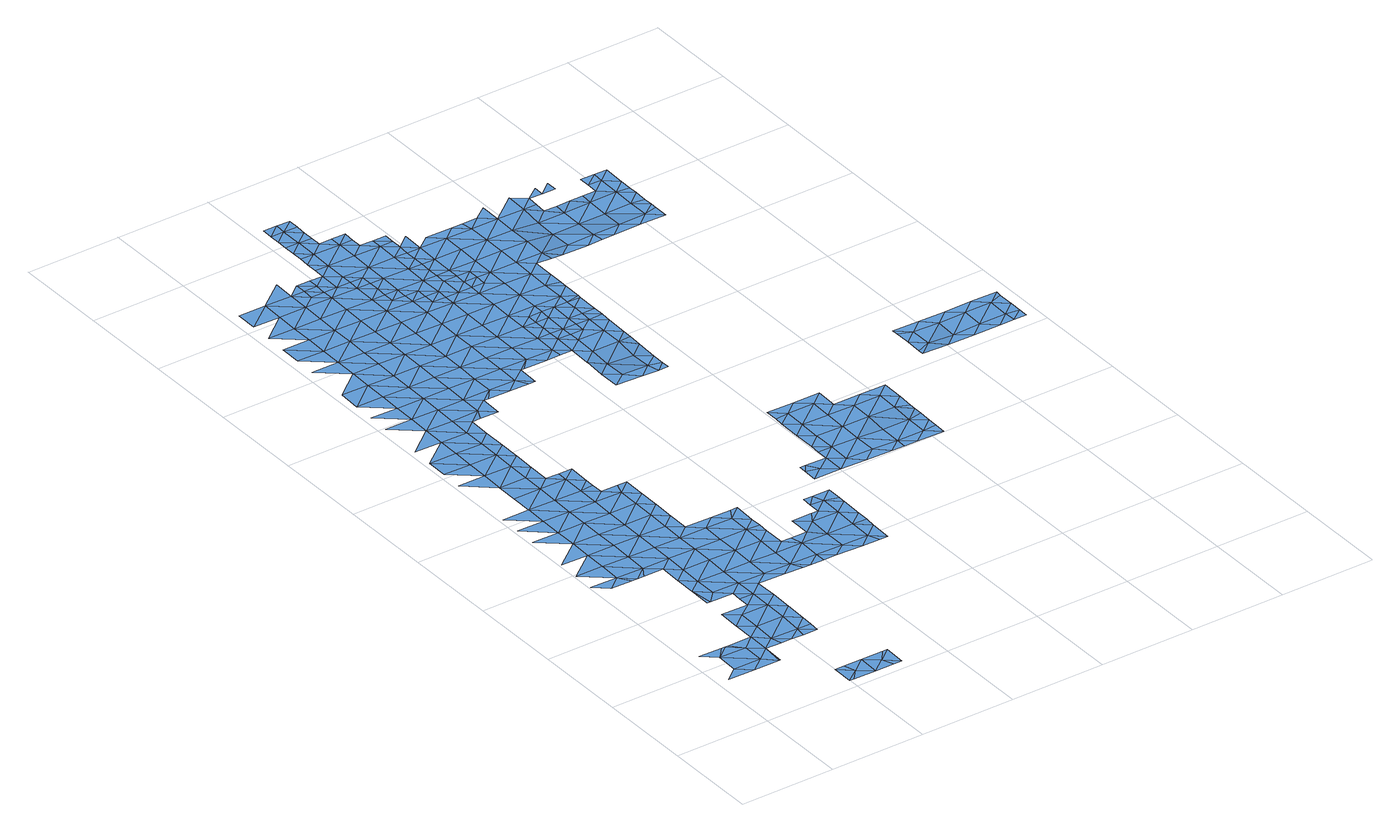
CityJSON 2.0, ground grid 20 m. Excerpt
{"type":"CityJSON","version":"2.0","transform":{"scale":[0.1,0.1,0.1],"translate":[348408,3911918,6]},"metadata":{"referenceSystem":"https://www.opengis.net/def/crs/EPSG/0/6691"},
"CityObjects":{
"waterbody1":{"type":"WaterBody","attributes":{"name":"7","class":"1140","function":"1","WaterBodyRiverFloodingRiskAttribute.description":"4","WaterBodyRiverFloodingRiskAttribute.rankOrg":"1","WaterBodyRiverFloodingRiskAttribute.adminType":"2","WaterBodyRiverFloodingRiskAttribute.scale":"L2"},"geometry":[{"type":"MultiSurface","lod":"1","boundaries":[[[0,1,2]],[[3,4,5]],[[4,2,6]],[[2,1,6]],[[5,4,7]],[[8,4,6]],[[7,4,8]],[[1,9,6]],[[8,10,7]],[[11,8,6]],[[6,9,11]],[[11,9,12]],[[10,8,13]],[[14,15,16]],[[8,11,13]],[[17,18,11]],[[15,19,16]],[[13,11,18]],[[20,16,21]],[[20,21,22]],[[23,16,19]],[[24,13,25]],[[13,18,25]],[[17,26,18]],[[23,27,16]],[[24,28,29]],[[16,27,21]],[[30,22,31]],[[24,25,28]],[[32,25,18]],[[33,27,23]],[[34,35,36]],[[37,31,38]],[[39,29,28]],[[18,26,40]],[[22,21,41]],[[42,31,22]],[[41,21,27]],[[43,27,33]],[[44,38,45]],[[26,46,40]],[[35,34,47]],[[18,40,32]],[[47,48,35]],[[28,25,49]],[[22,41,42]],[[31,50,38]],[[51,35,48]],[[46,52,40]],[[53,45,54]],[[49,25,32]],[[47,34,55]],[[56,41,27]],[[57,43,51]],[[48,57,51]],[[39,28,49]],[[58,31,42]],[[52,59,40]],[[60,32,40]],[[56,27,43]],[[38,61,45]],[[62,63,39]],[[61,54,45]],[[40,59,60]],[[64,42,41]],[[31,58,50]],[[65,47,55]],[[66,49,32]],[[62,39,49]],[[60,66,32]],[[56,43,57]],[[55,63,62]],[[67,68,69]],[[48,47,65]],[[70,64,41]],[[61,38,50]],[[70,41,56]],[[71,62,49]],[[65,55,62]],[[61,72,54]],[[54,73,74]],[[68,75,76]],[[58,42,64]],[[77,50,58]],[[49,66,71]],[[72,73,54]],[[78,76,75]],[[48,65,79]],[[57,48,80]],[[81,65,62]],[[74,73,67]],[[64,77,58]],[[48,79,80]],[[62,71,81]],[[82,83,78]],[[56,57,84]],[[73,85,67]],[[67,86,68]],[[78,75,82]],[[70,56,84]],[[61,50,87]],[[65,88,79]],[[57,80,84]],[[70,89,64]],[[83,90,91]],[[61,92,72]],[[84,89,70]],[[50,77,87]],[[68,93,75]],[[65,81,88]],[[86,93,68]],[[79,94,80]],[[95,73,72]],[[67,85,86]],[[61,87,92]],[[96,88,81]],[[90,97,98]],[[73,99,85]],[[100,79,88]],[[101,95,72]],[[80,94,84]],[[102,64,89]],[[82,75,93]],[[101,72,92]],[[77,64,103]],[[77,104,87]],[[82,105,83]],[[94,79,100]],[[99,106,85]],[[85,106,86]],[[73,95,99]],[[84,107,89]],[[64,102,103]],[[108,92,87]],[[109,102,89]],[[83,110,90]],[[111,112,97]],[[82,93,105]],[[96,113,88]],[[111,114,115]],[[106,116,86]],[[92,117,101]],[[104,108,87]],[[86,116,93]],[[107,84,94]],[[77,103,104]],[[118,109,89]],[[119,97,90]],[[109,120,102]],[[117,121,101]],[[100,88,113]],[[99,95,122]],[[83,105,110]],[[123,105,93]],[[124,115,125]],[[101,126,95]],[[92,108,117]],[[118,89,107]],[[103,102,120]],[[127,113,96]],[[123,93,116]],[[125,115,114]],[[101,121,126]],[[128,122,95]],[[90,110,129]],[[123,130,105]],[[131,103,120]],[[132,107,94]],[[128,95,126]],[[104,103,131]],[[100,113,133]],[[94,100,134]],[[119,90,129]],[[135,114,111]],[[110,105,130]],[[124,125,136]],[[132,118,107]],[[111,97,135]],[[104,137,108]],[[138,109,118]],[[139,129,110]],[[117,108,140]],[[100,133,134]],[[137,104,131]],[[113,127,141]],[[135,97,119]],[[142,125,114]],[[110,130,139]],[[132,94,134]],[[141,143,113]],[[135,142,114]],[[108,144,140]],[[145,136,146]],[[146,147,148]],[[149,138,118]],[[132,149,118]],[[108,137,144]],[[139,150,129]],[[151,148,147]],[[129,150,119]],[[125,152,136]],[[134,133,153]],[[133,113,154]],[[155,132,134]],[[156,150,139]],[[153,155,134]],[[152,125,142]],[[141,157,143]],[[154,113,143]],[[158,151,147]],[[152,159,136]],[[158,160,161]],[[153,133,154]],[[135,119,162]],[[163,142,135]],[[164,149,132]],[[146,136,159]],[[165,138,149]],[[160,166,161]],[[167,164,132]],[[157,168,143]],[[169,150,156]],[[154,170,153]],[[119,150,162]],[[132,155,167]],[[163,135,162]],[[171,165,149]],[[172,146,159]],[[163,173,142]],[[147,146,174]],[[175,176,177]],[[149,164,171]],[[178,150,169]],[[174,146,172]],[[162,150,178]],[[179,160,158]],[[177,176,166]],[[154,143,180]],[[170,154,181]],[[143,168,180]],[[152,142,182]],[[152,183,159]],[[158,147,179]],[[182,142,173]],[[154,184,181]],[[147,174,179]],[[184,154,180]],[[160,185,166]],[[186,173,163]],[[162,178,187]],[[172,159,183]],[[188,174,172]],[[187,178,189]],[[180,168,190]],[[191,185,160]],[[152,182,183]],[[163,162,186]],[[160,179,191]],[[186,162,187]],[[192,181,193]],[[181,184,193]],[[177,166,185]],[[188,172,183]],[[194,179,174]],[[186,195,173]],[[189,196,187]],[[182,173,195]],[[197,192,193]],[[182,198,183]],[[184,180,199]],[[180,190,199]],[[200,191,179]],[[174,188,201]],[[177,185,202]],[[199,203,184]],[[204,199,190]],[[184,205,193]],[[206,186,187]],[[207,197,193]],[[208,177,202]],[[183,209,188]],[[174,201,194]],[[210,185,191]],[[182,195,198]],[[205,207,193]],[[187,196,206]],[[185,211,202]],[[200,179,194]],[[186,212,195]],[[205,184,203]],[[213,201,188]],[[206,212,186]],[[214,206,196]],[[183,198,209]],[[199,204,215]],[[216,203,199]],[[217,218,202]],[[210,191,200]],[[185,210,211]],[[219,198,195]],[[220,188,209]],[[202,211,217]],[[216,199,215]],[[212,221,195]],[[205,222,207]],[[223,207,222]],[[214,224,206]],[[225,226,203]],[[227,223,228]],[[225,203,216]],[[188,220,213]],[[198,229,209]],[[230,212,206]],[[205,203,226]],[[228,223,222]],[[194,201,231]],[[224,230,206]],[[232,211,210]],[[219,195,221]],[[226,233,205]],[[231,201,213]],[[200,194,231]],[[209,234,220]],[[222,205,233]],[[229,198,219]],[[210,200,235]],[[212,236,221]],[[237,238,222]],[[237,222,233]],[[239,213,220]],[[228,222,238]],[[232,210,240]],[[236,212,230]],[[200,231,235]],[[235,241,210]],[[242,236,230]],[[243,219,221]],[[234,209,229]],[[234,239,220]],[[210,241,240]],[[236,243,221]],[[231,213,239]],[[219,244,229]],[[235,231,245]],[[243,244,219]],[[246,240,241]],[[245,247,235]],[[236,242,248]],[[247,249,235]],[[235,249,241]],[[245,231,250]],[[229,251,234]],[[231,239,250]],[[249,252,241]],[[253,251,229]],[[252,254,241]],[[236,255,243]],[[253,229,244]],[[256,239,234]],[[246,241,254]],[[255,236,248]],[[257,245,250]],[[239,258,250]],[[243,259,244]],[[255,259,243]],[[248,260,255]],[[261,262,250]],[[239,256,258]],[[263,264,265]],[[250,258,261]],[[266,253,244]],[[257,250,262]],[[234,251,256]],[[259,267,244]],[[268,264,263]],[[264,269,265]],[[265,269,270]],[[271,251,253]],[[255,260,272]],[[270,269,273]],[[274,259,255]],[[275,258,256]],[[266,244,267]],[[255,272,274]],[[251,271,256]],[[276,273,269]],[[277,267,259]],[[272,273,276]],[[256,278,275]],[[279,277,259]],[[279,259,274]],[[271,253,266]],[[264,280,269]],[[272,281,274]],[[280,264,268]],[[282,266,267]],[[272,276,281]],[[283,282,267]],[[283,267,277]],[[256,284,278]],[[285,276,269]],[[286,280,268]],[[284,256,271]],[[287,274,281]],[[288,285,269]],[[288,269,280]],[[289,271,266]],[[276,290,281]],[[291,266,282]],[[281,292,287]],[[293,278,284]],[[294,280,286]],[[291,289,266]],[[295,294,286]],[[296,297,298]],[[299,293,284]],[[280,300,288]],[[291,282,301]],[[290,276,285]],[[302,296,303]],[[284,271,289]],[[300,280,294]],[[296,298,303]],[[292,281,290]],[[304,305,306]],[[288,307,285]],[[305,302,303]],[[304,302,305]],[[301,308,291]],[[298,309,303]],[[288,300,307]],[[310,284,289]],[[311,312,313]],[[305,314,306]],[[299,284,310]],[[315,290,285]],[[311,292,290]],[[313,292,311]],[[314,316,317]],[[318,315,285]],[[317,306,314]],[[318,285,307]],[[319,289,291]],[[308,319,291]],[[309,320,303]],[[321,305,303]],[[322,312,311]],[[314,323,316]],[[324,309,325]],[[324,299,310]],[[325,299,324]],[[290,326,311]],[[320,321,303]],[[290,315,326]],[[327,322,311]],[[328,319,308]],[[324,320,309]],[[329,314,305]],[[326,327,311]],[[330,324,310]],[[321,329,305]],[[331,322,327]],[[289,319,332]],[[310,289,330]],[[328,333,319]],[[330,289,332]],[[314,329,334]],[[330,335,324]],[[324,336,320]],[[337,332,319]],[[333,328,338]],[[333,337,319]],[[335,336,324]],[[339,330,332]],[[340,339,332]],[[340,332,337]],[[341,329,321]],[[342,334,329]],[[321,320,341]],[[330,343,335]],[[343,330,339]],[[320,336,341]],[[344,342,329]],[[341,344,329]],[[343,345,335]],[[335,346,336]],[[344,347,342]],[[336,346,341]],[[348,345,343]],[[335,345,346]],[[349,347,344]],[[346,350,341]],[[341,351,344]],[[352,345,348]],[[351,349,344]],[[341,350,351]],[[353,345,352]],[[345,354,346]],[[349,351,355]],[[350,346,354]],[[345,353,354]],[[353,352,356]],[[350,354,357]],[[351,350,358]],[[358,350,357]],[[358,359,351]],[[353,360,354]],[[360,353,356]],[[361,360,356]],[[362,358,357]],[[357,354,363]],[[364,362,357]],[[354,360,363]],[[365,366,358]],[[365,358,362]],[[359,358,366]],[[360,361,367]],[[357,363,364]],[[368,363,360]],[[369,362,364]],[[360,367,368]],[[370,366,371]],[[372,373,363]],[[369,364,374]],[[373,374,364]],[[363,368,372]],[[364,363,373]],[[368,367,375]],[[376,371,377]],[[378,374,373]],[[372,368,379]],[[368,375,379]],[[380,373,372]],[[381,378,373]],[[382,379,375]],[[372,379,383]],[[373,380,381]],[[372,383,380]],[[382,384,379]],[[379,385,383]],[[384,385,379]],[[386,381,387]],[[386,388,389]],[[383,390,380]],[[381,380,387]],[[391,383,385]],[[388,386,387]],[[383,391,390]],[[390,392,380]],[[387,380,393]],[[380,392,393]],[[387,394,388]],[[393,394,387]]]}]},
"waterbody2":{"type":"WaterBody","attributes":{"name":"7","class":"1140","function":"1","WaterBodyRiverFloodingRiskAttribute.description":"4","WaterBodyRiverFloodingRiskAttribute.rankOrg":"1","WaterBodyRiverFloodingRiskAttribute.adminType":"2","WaterBodyRiverFloodingRiskAttribute.scale":"L2"},"geometry":[{"type":"MultiSurface","lod":"1","boundaries":[[[395,396,397]],[[396,395,398]],[[399,397,400]],[[397,396,401]],[[401,396,402]],[[399,400,403]],[[404,400,401]],[[397,401,400]],[[402,396,405]],[[398,405,396]],[[406,400,404]],[[406,403,400]]]}]},
"waterbody3":{"type":"WaterBody","attributes":{"name":"7","class":"1140","function":"1","WaterBodyRiverFloodingRiskAttribute.description":"4","WaterBodyRiverFloodingRiskAttribute.rankOrg":"2","WaterBodyRiverFloodingRiskAttribute.adminType":"2","WaterBodyRiverFloodingRiskAttribute.scale":"L2"},"geometry":[{"type":"MultiSurface","lod":"1","boundaries":[[[306,317,407]],[[408,407,409]],[[410,411,302]],[[412,262,411]],[[257,262,412]],[[247,245,412]],[[412,245,257]],[[247,412,249]],[[413,254,252]],[[240,246,414]],[[254,413,408]],[[415,408,416]],[[414,417,240]],[[415,418,419]],[[420,218,421]],[[309,298,422]],[[278,293,422]],[[278,297,423]],[[262,261,423]],[[424,415,419]],[[424,417,415]],[[414,415,417]],[[414,408,415]],[[414,254,408]],[[246,254,414]],[[232,240,421]],[[421,240,417]],[[421,417,420]],[[217,232,421]],[[211,232,217]],[[252,249,413]],[[412,413,249]],[[411,413,412]],[[410,413,411]],[[410,408,413]],[[408,410,407]],[[410,306,407]],[[304,306,410]],[[296,302,411]],[[411,297,296]],[[411,423,297]],[[262,423,411]],[[298,297,422]],[[297,278,422]],[[425,426,427]],[[418,427,426]],[[418,428,427]],[[418,429,428]],[[415,429,418]],[[415,416,429]],[[261,258,423]],[[258,275,423]],[[275,278,423]],[[325,293,299]],[[293,325,422]],[[325,309,422]],[[429,416,430]],[[430,416,409]],[[408,409,416]],[[431,430,409]],[[431,432,433]],[[316,432,409]],[[316,409,407]],[[317,316,407]],[[434,435,427]],[[436,427,435]],[[427,436,437]],[[436,438,437]],[[439,438,436]],[[438,439,440]],[[439,436,441]],[[442,441,436]],[[442,436,435]],[[443,429,444]],[[445,444,429]],[[432,431,409]],[[429,430,445]],[[443,428,429]],[[428,434,427]],[[446,418,426]],[[446,419,418]],[[437,425,427]],[[217,421,218]],[[304,410,302]]]}]},
"waterbody4":{"type":"WaterBody","attributes":{"name":"7","class":"1140","function":"1","WaterBodyRiverFloodingRiskAttribute.description":"4","WaterBodyRiverFloodingRiskAttribute.rankOrg":"2","WaterBodyRiverFloodingRiskAttribute.adminType":"2","WaterBodyRiverFloodingRiskAttribute.scale":"L2"},"geometry":[{"type":"MultiSurface","lod":"1","boundaries":[[[331,338,447]],[[447,338,328]],[[328,308,447]],[[447,308,312]],[[312,308,448]],[[448,308,301]],[[301,283,448]],[[449,312,448]],[[322,447,312]],[[448,277,449]],[[287,292,449]],[[287,449,274]],[[292,313,449]],[[313,312,449]],[[322,331,447]],[[279,274,449]],[[449,277,279]],[[283,277,448]],[[301,282,283]]]}]},
"waterbody5":{"type":"WaterBody","attributes":{"name":"7","class":"1140","function":"1","WaterBodyRiverFloodingRiskAttribute.description":"4","WaterBodyRiverFloodingRiskAttribute.rankOrg":"1","WaterBodyRiverFloodingRiskAttribute.adminType":"2","WaterBodyRiverFloodingRiskAttribute.scale":"L2"},"geometry":[{"type":"MultiSurface","lod":"1","boundaries":[[[450,451,452]],[[452,453,454]],[[452,454,455]],[[455,454,456]],[[454,457,456]],[[453,452,451]],[[458,456,457]],[[459,460,461]],[[462,463,464]],[[465,463,462]],[[466,467,468]],[[469,467,466]],[[466,470,469]],[[471,460,472]],[[472,473,471]],[[453,463,465]],[[474,471,473]],[[460,471,461]],[[474,475,471]],[[476,477,478]],[[479,476,480]],[[468,467,481]],[[482,483,484]],[[453,465,485]],[[486,485,465]],[[453,485,454]],[[462,486,465]],[[483,455,484]],[[467,469,487]],[[470,488,469]],[[478,480,476]],[[489,450,490]],[[461,471,475]],[[491,492,493]],[[488,494,491]],[[482,487,483]],[[489,475,474]],[[450,452,490]],[[467,482,481]],[[481,482,495]],[[495,482,479]],[[482,476,479]],[[476,482,484]],[[476,484,477]],[[455,493,452]],[[456,484,455]],[[494,492,491]],[[491,469,488]],[[491,487,469]],[[491,493,487]],[[487,493,455]],[[483,487,455]],[[482,467,487]],[[494,459,461]],[[494,461,492]],[[492,461,475]],[[492,475,493]],[[490,452,493]],[[475,490,493]],[[490,475,489]],[[477,484,496]],[[496,484,458]],[[456,458,484]],[[454,485,457]]]}]},
"waterbody6":{"type":"WaterBody","attributes":{"name":"7","class":"1140","function":"1","WaterBodyRiverFloodingRiskAttribute.description":"4","WaterBodyRiverFloodingRiskAttribute.rankOrg":"1","WaterBodyRiverFloodingRiskAttribute.adminType":"2","WaterBodyRiverFloodingRiskAttribute.scale":"L2"},"geometry":[{"type":"MultiSurface","lod":"1","boundaries":[[[497,498,499]],[[500,501,502]],[[499,503,497]],[[504,505,506]],[[506,507,501]],[[501,507,502]],[[508,502,507]],[[509,510,497]],[[506,505,507]],[[497,511,509]],[[497,503,511]],[[511,503,512]],[[512,503,508]],[[508,503,502]],[[502,503,499]],[[502,499,500]],[[513,499,514]],[[514,499,498]],[[515,504,516]],[[500,499,513]],[[504,515,505]],[[505,515,517]],[[498,497,510]],[[512,508,518]],[[519,520,518]],[[505,517,519]],[[519,507,505]],[[519,508,507]],[[518,508,519]],[[517,521,519]],[[521,520,519]]]}]}
},
"vertices":[
[22,150,4],[79,149,4],[51,173,4],[24,243,5],[52,219,5],[72,242,4],[108,172,5],[81,242,4],[109,218,4],[133,148,5],[88,242,4],[137,195,4],[136,148,5],[137,241,5],[0,544,5],[28,520,5],[57,543,5],[171,194,4],[165,217,4],[73,519,5],[1,590,5],[58,589,5],[59,635,5],[85,519,5],[138,287,5],[166,263,5],[193,194,4],[114,542,5],[167,310,5],[139,333,5],[2,636,5],[60,681,5],[223,262,6],[100,519,5],[147,379,5],[141,426,5],[140,379,5],[4,728,5],[60,727,5],[196,332,5],[222,216,4],[115,588,5],[116,634,5],[142,518,5],[4,775,5],[61,774,5],[219,193,4],[169,402,5],[169,448,5],[224,309,6],[117,727,5],[141,472,5],[250,193,4],[5,821,5],[62,820,5],[197,378,5],[171,541,5],[170,494,5],[116,680,5],[251,214,4],[251,239,5],[118,773,5],[225,355,5],[196,356,5],[172,633,5],[225,401,5],[252,285,6],[63,912,5],[64,959,5],[7,960,5],[172,587,5],[253,331,6],[119,819,5],[120,865,5],[63,866,5],[65,1005,5],[8,1006,5],[173,679,5],[9,1052,5],[226,447,5],[227,494,5],[253,378,5],[66,1051,5],[67,1097,5],[228,540,5],[120,911,5],[121,958,5],[174,726,5],[282,400,5],[228,586,5],[67,1143,5],[10,1098,5],[175,772,5],[122,1004,5],[284,493,5],[176,864,5],[310,377,5],[68,1190,5],[11,1191,5],[148,888,5],[283,446,5],[176,818,5],[229,632,5],[230,678,5],[231,725,5],[123,1050,5],[149,934,5],[284,539,5],[232,771,5],[257,609,5],[123,1096,5],[69,1236,5],[12,1237,5],[339,399,4],[70,1282,5],[13,1283,5],[150,980,5],[204,794,5],[285,585,5],[125,1189,5],[258,655,5],[204,820,5],[177,887,5],[151,1026,5],[14,1329,6],[70,1328,6],[204,841,5],[351,376,4],[205,887,5],[124,1142,5],[151,1073,5],[259,701,5],[341,538,5],[340,445,4],[341,492,5],[126,1235,5],[71,1374,6],[260,747,5],[314,608,5],[152,1119,5],[239,794,5],[367,376,4],[127,1281,5],[396,398,4],[260,793,5],[15,1422,6],[72,1421,6],[73,1467,6],[16,1468,6],[342,584,5],[181,1142,6],[17,1514,6],[127,1327,6],[369,468,5],[397,444,4],[369,514,5],[169,1119,6],[396,375,4],[74,1513,6],[128,1374,6],[74,1559,6],[18,1560,6],[182,1188,6],[183,1234,6],[370,560,5],[356,607,5],[75,1606,6],[370,536,5],[424,375,4],[209,1118,6],[391,468,5],[371,607,5],[129,1420,6],[183,1280,6],[130,1466,6],[19,1653,6],[18,1607,6],[76,1652,6],[210,1164,6],[130,1512,6],[453,397,3],[425,467,5],[184,1326,6],[185,1373,6],[453,443,3],[132,1605,6],[239,1233,6],[239,1187,6],[186,1419,6],[220,1164,6],[481,374,3],[131,1558,6],[426,513,5],[454,490,5],[187,1511,6],[240,1279,6],[267,1163,6],[468,513,5],[241,1325,6],[509,396,3],[188,1557,6],[186,1465,6],[133,1651,6],[510,443,3],[519,373,3],[511,489,5],[295,1186,6],[483,512,5],[134,1697,6],[242,1372,6],[189,1604,6],[161,1627,6],[296,1232,6],[243,1464,6],[308,1162,6],[537,373,3],[538,419,3],[161,1650,6],[162,1673,6],[298,1324,6],[242,1418,6],[297,1278,6],[512,535,5],[483,537,5],[323,1162,6],[539,441,4],[539,465,4],[484,559,5],[503,558,5],[298,1371,6],[324,1208,6],[244,1510,6],[189,1627,6],[540,511,5],[299,1417,6],[245,1556,6],[353,1231,6],[540,527,5],[540,558,5],[300,1463,6],[218,1626,6],[246,1603,6],[331,1208,6],[354,1277,6],[355,1323,6],[273,1533,6],[246,1626,6],[273,1556,6],[381,1207,6],[274,1579,6],[301,1509,6],[356,1416,6],[274,1602,6],[355,1370,6],[274,1625,6],[410,1230,6],[357,1462,6],[301,1532,6],[329,1486,6],[411,1276,6],[411,1207,6],[329,1509,6],[330,1532,6],[435,1068,5],[464,1090,5],[436,1114,4],[412,1369,6],[411,1323,6],[492,1067,4],[465,1137,3],[437,1159,5],[413,1415,6],[438,1207,6],[437,1160,5],[439,1253,6],[357,1485,6],[466,1183,6],[439,1299,6],[386,1485,6],[439,1276,6],[521,1090,3],[467,1229,6],[440,1345,6],[440,1322,6],[414,1461,6],[523,1182,6],[528,1066,3],[467,1252,6],[522,1136,1],[470,1414,6],[523,1228,6],[469,1368,6],[495,1252,6],[414,1484,6],[549,1084,3],[549,1066,3],[387,1554,6],[386,1531,6],[415,1531,6],[442,1484,6],[550,1112,2],[469,1345,6],[387,1577,6],[415,1554,6],[388,1600,6],[416,1600,6],[388,1623,6],[551,1158,3],[497,1344,6],[443,1530,6],[470,1460,6],[524,1274,6],[496,1298,6],[496,1275,6],[417,1646,6],[551,1205,6],[389,1670,6],[388,1647,6],[551,1185,5],[526,1367,6],[472,1553,6],[473,1599,6],[525,1298,6],[418,1692,6],[471,1506,6],[443,1507,6],[552,1251,6],[553,1275,6],[525,1344,6],[474,1645,6],[527,1459,6],[553,1297,6],[526,1413,6],[554,1350,6],[446,1669,6],[528,1505,6],[529,1552,6],[554,1389,6],[554,1343,6],[555,1436,6],[555,1405,6],[530,1598,6],[502,1668,6],[556,1482,6],[530,1644,6],[585,1505,6],[586,1551,6],[525,1667,6],[590,1481,4],[559,1667,6],[586,1597,6],[587,1643,6],[613,1481,3],[642,1504,2],[642,1550,1],[588,1689,6],[670,1480,3],[643,1596,1],[644,1642,6],[645,1688,6],[698,1503,4],[701,1479,4],[672,1619,4],[699,1549,2],[700,1595,2],[672,1642,6],[673,1665,6],[726,1479,5],[755,1502,5],[700,1618,4],[702,1687,6],[701,1664,6],[756,1548,3],[757,1594,3],[729,1618,4],[783,1478,6],[730,1687,6],[730,1664,6],[757,1617,5],[812,1501,6],[814,1593,5],[786,1617,5],[840,1477,6],[813,1547,5],[841,1509,5],[841,1523,5],[786,1640,6],[814,1639,6],[815,1662,6],[786,1663,6],[842,1570,5],[841,1542,5],[842,1590,5],[842,1616,5],[843,1662,6],
[211,55,12],[219,31,12],[248,54,12],[191,55,12],[294,53,13],[276,30,13],[247,8,12],[200,9,12],[305,53,13],[286,7,13],[190,9,12],[304,7,13],
[360,1647,6],[303,1648,6],[361,1693,6],[359,1601,6],[358,1555,6],[302,1556,6],[302,1602,6],[246,1649,6],[247,1695,6],[304,1694,6],[218,1672,6],[248,1741,6],[219,1719,6],[190,1673,6],[190,1650,6],[414,1507,6],[358,1508,6],[219,1696,6],[220,1788,6],[220,1765,6],[249,1788,6],[277,1764,6],[305,1740,6],[333,1717,6],[361,1716,6],[389,1693,6],[390,1716,6],[277,1787,6],[277,1810,6],[249,1834,6],[221,1811,6],[221,1834,6],[250,1857,6],[221,1857,6],[278,1856,6],[278,1833,6],[305,1764,6],[334,1763,6],[333,1740,6],[220,1742,6],
[525,1321,6],[468,1322,6],[467,1275,6],
[600,695,5],[599,673,5],[628,672,5],[599,649,5],[627,625,5],[684,671,4],[684,625,4],[655,602,4],[712,601,3],[716,832,5],[659,833,5],[687,809,5],[542,634,5],[554,650,5],[542,650,5],[570,626,5],[828,738,5],[799,715,5],[827,705,4],[800,761,5],[828,784,5],[630,810,5],[602,834,5],[602,807,5],[601,788,5],[629,764,5],[797,623,3],[768,600,3],[825,599,3],[826,645,3],[826,625,3],[827,691,4],[798,669,2],[741,670,2],[740,624,2],[598,603,5],[541,604,5],[742,716,5],[772,785,5],[600,741,5],[628,718,5],[743,762,5],[686,763,5],[685,717,5],[715,786,5],[827,673,3],[739,600,3],
[972,897,7],[944,874,7],[972,851,7],[1000,827,5],[1056,826,5],[1028,850,4],[1029,896,5],[1144,825,6],[1142,848,7],[1113,825,6],[1085,849,6],[1086,895,7],[944,921,7],[944,907,7],[1001,920,6],[1058,919,6],[943,828,7],[943,839,7],[1170,844,7],[1170,824,7],[1171,871,7],[1115,918,7],[1143,894,7],[1172,917,7],[1171,904,7]
]}
